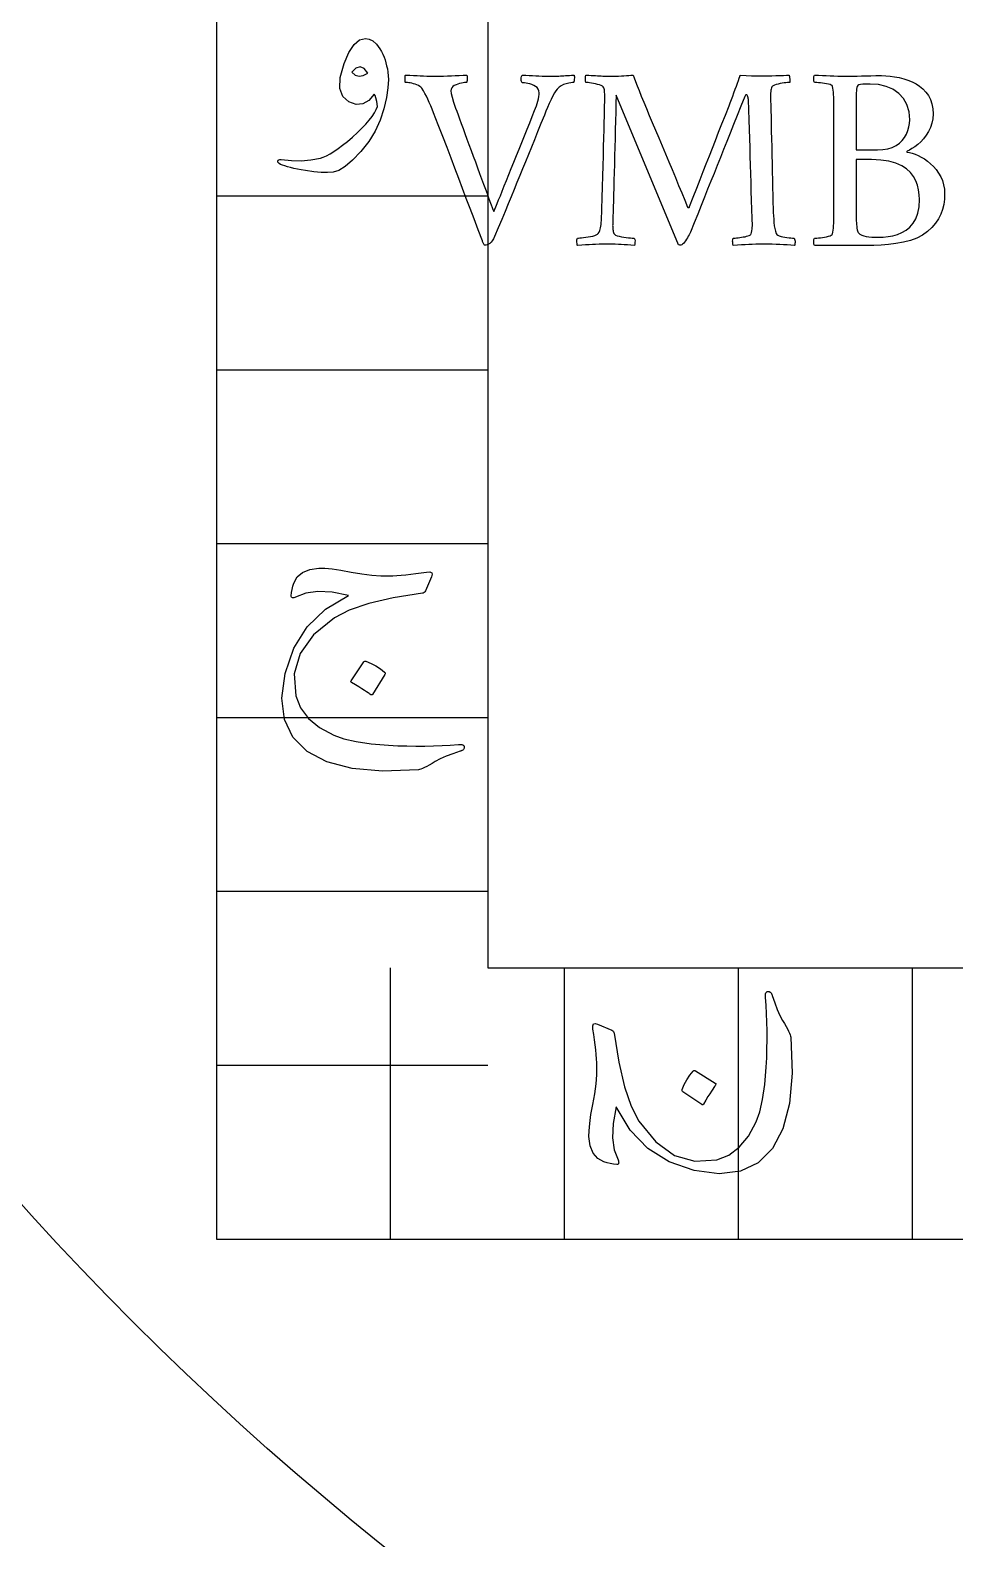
# Model space of a CAD drawing. Header units: millimetres. Extents: x -83 to 83, y -82 to 91.
# Drawn here: x -33.91 to -20.12, y -35.61 to -13.1 of the extents above; entities that cross this region are included whole.
import ezdxf

# ---------------------------------------------------------------- set-up
doc = ezdxf.new("R2010")
doc.units = ezdxf.units.MM
for name, color, linetype in [('CUT_OUTER', 1, 'Continuous'), ('ENGRAVE', 7, 'Continuous'), ('TEXT', 5, 'Continuous')]:
    doc.layers.add(name, color=color, linetype=linetype)

msp = doc.modelspace()

# ---------------------------------------------------------------- linework, layer by layer
at = {"layer": 'CUT_OUTER'}
msp.add_arc((0, 0), 82.5, 179.648438, 0, dxfattribs=at)
at = {"layer": 'ENGRAVE'}
for points in [[(-31.1355, 0), (-31.1355, -31.1355), (31.1355, -31.1355), (31.1355, 0)], [(-27.0879, 0), (-27.0879, -27.0879), (27.0879, -27.0879), (27.0879, 0)], [(-31.1355, -15.5677), (-27.0879, -15.5677)], [(-31.1355, -18.1624), (-27.0879, -18.1624)], [(-31.1355, -20.757), (-27.0879, -20.757)], [(-31.1355, -23.3516), (-27.0879, -23.3516)], [(-31.1355, -25.9462), (-27.0879, -25.9462)], [(-28.5409, -31.1355), (-28.5409, -27.0879)], [(-25.9462, -31.1355), (-25.9462, -27.0879)], [(-23.3516, -31.1355), (-23.3516, -27.0879)], [(-20.757, -31.1355), (-20.757, -27.0879)], [(-31.1355, -28.5409), (-27.0879, -28.5409)]]:
    msp.add_lwpolyline(points, dxfattribs=at)
for radius in [80.85, 80.85, 78.6844, 74.6625, 74.6625, 71.4862, 65.5875, 65.5875, 62.1225, 55.6875, 55.6875, 52.2225, 45.7875, 45.7875]:
    msp.add_circle((0, 0), radius, dxfattribs=at)
at = {"layer": 'TEXT'}
for points in [[(-29.2331, -13.5936), (-29.1616, -13.4276), (-29.0843, -13.3096), (-29.001, -13.2396), (-28.9119, -13.2175), (-28.8561, -13.2273), (-28.8022, -13.2567), (-28.7503, -13.3057), (-28.7004, -13.3742), (-28.6764, -13.4139), (-28.6554, -13.4545), (-28.6372, -13.4961), (-28.6221, -13.5387), (-28.6091, -13.5825), (-28.5976, -13.6278), (-28.5875, -13.6746), (-28.579, -13.7228), (-28.5709, -13.8303), (-28.578, -13.9569), (-28.6003, -14.1025), (-28.6377, -14.2673), (-28.6931, -14.4379), (-28.769, -14.6012), (-28.8654, -14.7572), (-28.9824, -14.9058), (-29.1051, -15.0353), (-29.2145, -15.13), (-29.3107, -15.19), (-29.3937, -15.2152), (-29.4784, -15.2196), (-29.5759, -15.2172), (-29.686, -15.2079), (-29.8089, -15.1917), (-29.8712, -15.1816), (-29.9289, -15.1707), (-29.9819, -15.159), (-30.0302, -15.1467), (-30.0742, -15.1341), (-30.114, -15.1217), (-30.1496, -15.1096), (-30.181, -15.0977), (-30.1997, -15.0874), (-30.2124, -15.0762), (-30.2192, -15.0639), (-30.2202, -15.0507), (-30.2141, -15.0375), (-30.2036, -15.0292), (-30.1886, -15.0257), (-30.1693, -15.0272), (-30.0182, -15.0419), (-29.8706, -15.0429), (-29.7264, -15.0301), (-29.5857, -15.0037), (-29.5422, -14.9902), (-29.4941, -14.9694), (-29.4413, -14.9413), (-29.3839, -14.9058), (-29.3219, -14.8629), (-29.2552, -14.8127), (-29.1838, -14.7552), (-29.1078, -14.6903), (-29.0334, -14.6233), (-28.9668, -14.5591), (-28.908, -14.4979), (-28.8571, -14.4396), (-28.8142, -14.3841), (-28.7797, -14.3309), (-28.7535, -14.2803), (-28.7357, -14.232), (-28.7459, -14.1591), (-28.7572, -14.1047), (-28.7694, -14.069), (-28.7827, -14.0519), (-28.8622, -14.1456), (-28.9521, -14.1958), (-29.0522, -14.2024), (-29.1626, -14.1654), (-29.2537, -14.0856), (-29.2958, -13.9637), (-29.2889, -13.7997), (-29.2331, -13.5936)], [(-28.8767, -13.7385), (-28.9344, -13.6685), (-28.9942, -13.6425), (-29.0559, -13.6606), (-29.1195, -13.7228), (-29.0676, -13.7649), (-29.0098, -13.7816), (-28.9462, -13.7728), (-28.8767, -13.7385)], [(-27.8751, -13.7816), (-27.8129, -13.7812), (-27.7517, -13.7801), (-27.6915, -13.7783), (-27.6323, -13.7757), (-27.5737, -13.7729), (-27.5157, -13.7703), (-27.4582, -13.768), (-27.4011, -13.7659), (-27.3978, -13.7756), (-27.3958, -13.7889), (-27.3949, -13.8059), (-27.3953, -13.8266), (-27.3969, -13.8466), (-27.3997, -13.8614), (-27.4037, -13.8711), (-27.409, -13.8756), (-27.4194, -13.8762), (-27.4349, -13.878), (-27.4556, -13.8811), (-27.4814, -13.8854), (-27.5095, -13.8913), (-27.5368, -13.8991), (-27.5633, -13.9089), (-27.5892, -13.9206), (-27.6114, -13.9352), (-27.6274, -13.9534), (-27.6369, -13.9753), (-27.6401, -14.0009), (-27.6357, -14.0406), (-27.6225, -14.0969), (-27.6004, -14.1699), (-27.5696, -14.2595), (-27.5526, -14.3061), (-27.5329, -14.3598), (-27.5105, -14.4207), (-27.4854, -14.4886), (-27.4583, -14.5619), (-27.43, -14.6389), (-27.4005, -14.7196), (-27.3698, -14.8039), (-27.3384, -14.8901), (-27.3066, -14.9763), (-27.2747, -15.0625), (-27.2425, -15.1486), (-27.2109, -15.2331), (-27.1808, -15.3141), (-27.1522, -15.3917), (-27.125, -15.4659), (-27.0998, -15.5351), (-27.077, -15.5976), (-27.0567, -15.6536), (-27.0388, -15.7029), (-27.024, -15.7436), (-27.0129, -15.7739), (-27.0054, -15.7936), (-27.0016, -15.8028), (-26.9955, -15.7894), (-26.985, -15.7651), (-26.97, -15.7297), (-26.9507, -15.6833), (-26.9278, -15.6279), (-26.9022, -15.5653), (-26.8739, -15.4957), (-26.843, -15.4189), (-26.8098, -15.3365), (-26.7749, -15.25), (-26.7383, -15.1593), (-26.7, -15.0644), (-26.6607, -14.9671), (-26.6212, -14.869), (-26.5814, -14.7703), (-26.5414, -14.6707), (-26.5018, -14.5723), (-26.4635, -14.4769), (-26.4264, -14.3843), (-26.3906, -14.2947), (-26.3773, -14.2609), (-26.3651, -14.2262), (-26.3538, -14.1904), (-26.3435, -14.1537), (-26.335, -14.118), (-26.3289, -14.0851), (-26.3252, -14.0553), (-26.324, -14.0284), (-26.3273, -13.999), (-26.3372, -13.9735), (-26.3537, -13.952), (-26.3768, -13.9343), (-26.4038, -13.9199), (-26.4317, -13.9079), (-26.4606, -13.8984), (-26.4904, -13.8913), (-26.5185, -13.8861), (-26.5418, -13.8824), (-26.5606, -13.8802), (-26.5747, -13.8795), (-26.5815, -13.8733), (-26.5864, -13.8624), (-26.5893, -13.8468), (-26.5903, -13.8266), (-26.5893, -13.8059), (-26.5864, -13.7889), (-26.5815, -13.7756), (-26.5747, -13.7659), (-26.5225, -13.768), (-26.4718, -13.7703), (-26.4226, -13.7729), (-26.3749, -13.7757), (-26.3271, -13.7783), (-26.2779, -13.7801), (-26.2273, -13.7812), (-26.1751, -13.7816), (-26.1324, -13.7815), (-26.0943, -13.7811), (-26.0609, -13.7805), (-26.0321, -13.7796), (-26.0058, -13.7785), (-25.9797, -13.7772), (-25.9539, -13.7756), (-25.9283, -13.7737), (-25.9014, -13.7718), (-25.8715, -13.7698), (-25.8387, -13.7679), (-25.803, -13.7659), (-25.7998, -13.7757), (-25.7981, -13.7894), (-25.7979, -13.807), (-25.7991, -13.8286), (-25.8013, -13.8491), (-25.804, -13.8638), (-25.8072, -13.8726), (-25.8108, -13.8756), (-25.8264, -13.8768), (-25.8495, -13.8805), (-25.8802, -13.8866), (-25.9185, -13.8952), (-25.9586, -13.9074), (-25.9944, -13.9245), (-26.0261, -13.9466), (-26.0537, -13.9735), (-26.0727, -13.9981), (-26.0943, -14.0328), (-26.1187, -14.0774), (-26.1457, -14.1322), (-26.1733, -14.1913), (-26.1991, -14.2492), (-26.2232, -14.3058), (-26.2456, -14.3613), (-26.2974, -14.4898), (-26.347, -14.613), (-26.3943, -14.7307), (-26.4395, -14.8431), (-26.4833, -14.9518), (-26.5267, -15.0585), (-26.5695, -15.1633), (-26.6119, -15.2661), (-26.6543, -15.369), (-26.6975, -15.4737), (-26.7415, -15.5805), (-26.7862, -15.6892), (-26.8327, -15.8018), (-26.8821, -15.9203), (-26.9345, -16.0447), (-26.9899, -16.1749), (-27.0059, -16.2092), (-27.0227, -16.2376), (-27.0402, -16.2601), (-27.0584, -16.2767), (-27.0771, -16.2887), (-27.0961, -16.2973), (-27.1153, -16.3024), (-27.1348, -16.3042), (-27.1404, -16.3026), (-27.1456, -16.2978), (-27.1502, -16.2898), (-27.1544, -16.2787), (-27.1583, -16.2668), (-27.1622, -16.2567), (-27.1661, -16.2482), (-27.17, -16.2415), (-27.2336, -16.0739), (-27.2949, -15.912), (-27.354, -15.7556), (-27.4109, -15.605), (-27.467, -15.4565), (-27.5236, -15.3068), (-27.5806, -15.1558), (-27.6381, -15.0037), (-27.6977, -14.847), (-27.761, -14.6825), (-27.828, -14.5101), (-27.8986, -14.33), (-27.92, -14.2746), (-27.9412, -14.2222), (-27.9621, -14.1728), (-27.9828, -14.1263), (-28.004, -14.0822), (-28.0264, -14.0401), (-28.05, -14), (-28.0749, -13.9618), (-28.0866, -13.9468), (-28.1023, -13.9334), (-28.1219, -13.9214), (-28.1454, -13.9108), (-28.1707, -13.9018), (-28.1958, -13.8942), (-28.2207, -13.8881), (-28.2453, -13.8834), (-28.2682, -13.88), (-28.2879, -13.8775), (-28.3044, -13.8761), (-28.3177, -13.8756), (-28.3195, -13.8723), (-28.3207, -13.8624), (-28.3214, -13.8458), (-28.3217, -13.8227), (-28.3214, -13.7993), (-28.3207, -13.7821), (-28.3195, -13.7709), (-28.3177, -13.7659), (-28.254, -13.768), (-28.1958, -13.7703), (-28.1433, -13.7729), (-28.0964, -13.7757), (-28.0495, -13.7783), (-27.997, -13.7801), (-27.9389, -13.7812), (-27.8751, -13.7816)], [(-25.2311, -13.7816), (-25.1836, -13.7812), (-25.1391, -13.7801), (-25.0974, -13.7783), (-25.0588, -13.7757), (-25.0223, -13.7729), (-24.9873, -13.7703), (-24.9537, -13.768), (-24.9217, -13.7659), (-24.9073, -13.8083), (-24.8879, -13.8609), (-24.8633, -13.9238), (-24.8335, -13.997), (-24.7997, -14.0789), (-24.763, -14.1679), (-24.7234, -14.264), (-24.6808, -14.3672), (-24.6358, -14.4755), (-24.5892, -14.587), (-24.5408, -14.7017), (-24.4908, -14.8196), (-24.4401, -14.9389), (-24.3899, -15.058), (-24.3402, -15.1769), (-24.291, -15.2955), (-24.243, -15.4119), (-24.197, -15.5242), (-24.1529, -15.6323), (-24.1108, -15.7362), (-24.1084, -15.7396), (-24.105, -15.7421), (-24.1005, -15.7435), (-24.0952, -15.744), (-24.0898, -15.743), (-24.0854, -15.7401), (-24.0819, -15.7352), (-24.0795, -15.7283), (-24.0242, -15.587), (-23.9718, -15.4527), (-23.9223, -15.3255), (-23.8758, -15.2054), (-23.8306, -15.0889), (-23.7852, -14.9724), (-23.7396, -14.8558), (-23.6937, -14.7393), (-23.6465, -14.6197), (-23.5972, -14.494), (-23.5457, -14.3622), (-23.4919, -14.2242), (-23.4741, -14.1782), (-23.4557, -14.1302), (-23.4369, -14.0803), (-23.4175, -14.0284), (-23.3987, -13.9772), (-23.3813, -13.9294), (-23.3654, -13.8851), (-23.3509, -13.8442), (-23.3389, -13.81), (-23.3304, -13.7855), (-23.3252, -13.7708), (-23.3235, -13.7659), (-23.2356, -13.771), (-23.156, -13.7747), (-23.0848, -13.7769), (-23.0219, -13.7777), (-22.9694, -13.7774), (-22.9137, -13.7767), (-22.8548, -13.7755), (-22.7927, -13.7737), (-22.7326, -13.7718), (-22.6796, -13.7698), (-22.6337, -13.7679), (-22.5949, -13.7659), (-22.593, -13.7725), (-22.591, -13.7845), (-22.5891, -13.8019), (-22.5871, -13.8247), (-22.5854, -13.8469), (-22.5842, -13.8629), (-22.5834, -13.8724), (-22.5832, -13.8756), (-22.599, -13.8761), (-22.6189, -13.8775), (-22.643, -13.88), (-22.6713, -13.8834), (-22.7013, -13.8878), (-22.7306, -13.8932), (-22.7591, -13.8996), (-22.7869, -13.9069), (-22.8116, -13.915), (-22.8309, -13.9236), (-22.8449, -13.9326), (-22.8535, -13.9422), (-22.8588, -13.9569), (-22.8632, -13.9735), (-22.8667, -13.9921), (-22.8691, -14.0127), (-22.8708, -14.0337), (-22.8721, -14.0538), (-22.8728, -14.0729), (-22.873, -14.091), (-22.8711, -14.1464), (-22.8691, -14.2144), (-22.8672, -14.2952), (-22.8652, -14.3887), (-22.8631, -14.4917), (-22.8608, -14.6007), (-22.8582, -14.7159), (-22.8554, -14.8372), (-22.8525, -14.9612), (-22.8495, -15.0845), (-22.8466, -15.207), (-22.8437, -15.3288), (-22.8408, -15.4468), (-22.8383, -15.558), (-22.836, -15.6622), (-22.8339, -15.7597), (-22.8317, -15.8138), (-22.829, -15.8664), (-22.8258, -15.9176), (-22.8221, -15.9673), (-22.817, -16.0143), (-22.8094, -16.0574), (-22.7994, -16.0966), (-22.7869, -16.1318), (-22.7781, -16.1447), (-22.7634, -16.1558), (-22.7428, -16.1652), (-22.7164, -16.1729), (-22.6869, -16.1793), (-22.6571, -16.1847), (-22.6271, -16.1891), (-22.5969, -16.1925), (-22.5693, -16.1951), (-22.5474, -16.1969), (-22.5312, -16.198), (-22.5205, -16.1984), (-22.5138, -16.2127), (-22.5092, -16.2283), (-22.5069, -16.245), (-22.5068, -16.263), (-22.5079, -16.2798), (-22.5092, -16.2929), (-22.5108, -16.3023), (-22.5127, -16.3081), (-22.5691, -16.3043), (-22.6248, -16.3007), (-22.6798, -16.2974), (-22.734, -16.2944), (-22.7889, -16.2918), (-22.8461, -16.29), (-22.9055, -16.2889), (-22.9671, -16.2885), (-23.0314, -16.2889), (-23.0914, -16.29), (-23.147, -16.2918), (-23.1982, -16.2944), (-23.2493, -16.2974), (-23.3049, -16.3007), (-23.3649, -16.3043), (-23.4293, -16.3081), (-23.4312, -16.3022), (-23.4332, -16.2924), (-23.4351, -16.2787), (-23.4371, -16.2611), (-23.4381, -16.2425), (-23.4371, -16.2258), (-23.4342, -16.2111), (-23.4293, -16.1984), (-23.4158, -16.198), (-23.3989, -16.1969), (-23.3786, -16.1951), (-23.3548, -16.1925), (-23.3294, -16.1893), (-23.3039, -16.1857), (-23.2785, -16.1815), (-23.253, -16.1769), (-23.2292, -16.1718), (-23.2089, -16.1666), (-23.192, -16.1611), (-23.1786, -16.1553), (-23.1695, -16.1467), (-23.1619, -16.1328), (-23.1558, -16.1134), (-23.1512, -16.0887), (-23.1477, -16.0623), (-23.1453, -16.0378), (-23.1438, -16.0153), (-23.1433, -15.9947), (-23.1436, -15.9716), (-23.1443, -15.9453), (-23.1455, -15.9158), (-23.1472, -15.8831), (-23.1489, -15.8504), (-23.1502, -15.8209), (-23.1509, -15.7946), (-23.1512, -15.7714), (-23.1551, -15.6337), (-23.159, -15.4987), (-23.1629, -15.3664), (-23.1668, -15.2368), (-23.1707, -15.1077), (-23.1747, -14.9773), (-23.1786, -14.8453), (-23.1825, -14.7119), (-23.1867, -14.5751), (-23.1913, -14.4333), (-23.1964, -14.2863), (-23.2021, -14.1341), (-23.2026, -14.127), (-23.204, -14.1175), (-23.2065, -14.1055), (-23.2099, -14.091), (-23.2146, -14.0773), (-23.2207, -14.0675), (-23.2283, -14.0616), (-23.2373, -14.0597), (-23.2415, -14.0614), (-23.2461, -14.0665), (-23.2513, -14.0751), (-23.2569, -14.0871), (-23.3146, -14.2313), (-23.37, -14.3701), (-23.4233, -14.5035), (-23.4743, -14.6316), (-23.5239, -14.7558), (-23.5727, -14.8779), (-23.6208, -14.9977), (-23.6682, -15.1153), (-23.7153, -15.2324), (-23.7627, -15.3504), (-23.8103, -15.4693), (-23.8582, -15.5893), (-23.907, -15.7121), (-23.9576, -15.8395), (-24.0098, -15.9716), (-24.0638, -16.1083), (-24.069, -16.1181), (-24.0766, -16.1318), (-24.0866, -16.1494), (-24.0991, -16.171), (-24.1129, -16.1941), (-24.127, -16.2165), (-24.1413, -16.2382), (-24.1559, -16.2591), (-24.1702, -16.2773), (-24.1838, -16.2909), (-24.1966, -16.2999), (-24.2088, -16.3042), (-24.2134, -16.3054), (-24.2195, -16.3051), (-24.2271, -16.3034), (-24.2362, -16.3002), (-24.2381, -16.2985), (-24.2401, -16.2973), (-24.2421, -16.2966), (-24.244, -16.2963), (-25.1763, -14.0636), (-25.1785, -14.1899), (-25.1812, -14.3182), (-25.1843, -14.4485), (-25.188, -14.5807), (-25.1918, -14.7129), (-25.1954, -14.8431), (-25.1987, -14.9714), (-25.2017, -15.0977), (-25.2047, -15.22), (-25.2076, -15.3362), (-25.2105, -15.4462), (-25.2135, -15.5501), (-25.2163, -15.6461), (-25.2189, -15.7323), (-25.2212, -15.8086), (-25.2233, -15.8752), (-25.225, -15.93), (-25.2262, -15.9707), (-25.2269, -15.9975), (-25.2272, -16.0104), (-25.2269, -16.0245), (-25.2262, -16.0393), (-25.225, -16.0548), (-25.2233, -16.0711), (-25.2211, -16.0871), (-25.2184, -16.1019), (-25.2152, -16.1155), (-25.2115, -16.1279), (-25.2021, -16.1409), (-25.1856, -16.1524), (-25.1619, -16.1624), (-25.1312, -16.171), (-25.0968, -16.1782), (-25.0622, -16.1842), (-25.0273, -16.189), (-24.9922, -16.1925), (-24.9603, -16.1951), (-24.9354, -16.1969), (-24.9173, -16.198), (-24.906, -16.1984), (-24.8994, -16.2079), (-24.8952, -16.2209), (-24.8935, -16.2373), (-24.8942, -16.2572), (-24.8962, -16.2765), (-24.8982, -16.2914), (-24.9001, -16.302), (-24.9021, -16.3081), (-24.9569, -16.3043), (-25.0078, -16.3007), (-25.0548, -16.2974), (-25.0979, -16.2944), (-25.1417, -16.2918), (-25.191, -16.29), (-25.2455, -16.2889), (-25.3055, -16.2885), (-25.3694, -16.2889), (-25.4279, -16.29), (-25.4811, -16.2918), (-25.5288, -16.2944), (-25.5765, -16.2974), (-25.6297, -16.3007), (-25.6882, -16.3043), (-25.7521, -16.3081), (-25.754, -16.3022), (-25.756, -16.2924), (-25.7579, -16.2787), (-25.7599, -16.2611), (-25.7609, -16.2425), (-25.7599, -16.2258), (-25.757, -16.2111), (-25.7521, -16.1984), (-25.7375, -16.1979), (-25.7173, -16.1964), (-25.6915, -16.194), (-25.66, -16.1906), (-25.6259, -16.1862), (-25.592, -16.1808), (-25.5583, -16.1744), (-25.5249, -16.1671), (-25.4948, -16.1587), (-25.471, -16.1494), (-25.4536, -16.1391), (-25.4426, -16.1279), (-25.4301, -16.1079), (-25.4201, -16.0872), (-25.4125, -16.0658), (-25.4074, -16.0437), (-25.4037, -16.02), (-25.4005, -15.9942), (-25.3978, -15.9662), (-25.3956, -15.936), (-25.3899, -15.7653), (-25.3844, -15.5981), (-25.3791, -15.4343), (-25.3741, -15.274), (-25.3694, -15.1194), (-25.3653, -14.9728), (-25.3616, -14.8344), (-25.3584, -14.704), (-25.3556, -14.5836), (-25.353, -14.4749), (-25.3507, -14.3779), (-25.3486, -14.2928), (-25.3469, -14.2216), (-25.3457, -14.1669), (-25.3449, -14.1286), (-25.3447, -14.1067), (-25.3448, -14.0854), (-25.3452, -14.0646), (-25.3458, -14.0443), (-25.3467, -14.0244), (-25.3482, -14.0053), (-25.3511, -13.9872), (-25.3551, -13.9701), (-25.3604, -13.9539), (-25.3673, -13.9425), (-25.3804, -13.9319), (-25.3997, -13.922), (-25.425, -13.9128), (-25.4536, -13.9045), (-25.4828, -13.8971), (-25.5124, -13.8908), (-25.5425, -13.8854), (-25.5705, -13.8811), (-25.5939, -13.878), (-25.6126, -13.8762), (-25.6267, -13.8756), (-25.6284, -13.8723), (-25.6297, -13.8624), (-25.6304, -13.8458), (-25.6306, -13.8227), (-25.6304, -13.7993), (-25.6297, -13.7821), (-25.6284, -13.7709), (-25.6267, -13.7659), (-25.5839, -13.7679), (-25.5454, -13.7698), (-25.5114, -13.7718), (-25.4818, -13.7737), (-25.4544, -13.7756), (-25.427, -13.7772), (-25.3995, -13.7785), (-25.3721, -13.7796), (-25.3427, -13.7805), (-25.3094, -13.7811), (-25.2722, -13.7815), (-25.2311, -13.7816)], [(-21.22, -13.7737), (-21.1549, -13.7756), (-21.0888, -13.7811), (-21.0217, -13.7903), (-20.9537, -13.8031), (-20.8866, -13.82), (-20.8225, -13.8413), (-20.7613, -13.867), (-20.703, -13.8971), (-20.6489, -13.9323), (-20.6002, -13.973), (-20.5568, -14.0194), (-20.5189, -14.0714), (-20.4881, -14.1297), (-20.466, -14.1948), (-20.4528, -14.2668), (-20.4484, -14.3456), (-20.4527, -14.4164), (-20.4655, -14.4837), (-20.4869, -14.5476), (-20.5169, -14.6081), (-20.5527, -14.6641), (-20.5914, -14.7148), (-20.633, -14.7601), (-20.6775, -14.8), (-20.722, -14.8343), (-20.7632, -14.8627), (-20.8013, -14.8852), (-20.8362, -14.9019), (-20.8406, -14.9058), (-20.8421, -14.9097), (-20.8406, -14.9136), (-20.8362, -14.9175), (-20.7995, -14.9219), (-20.7598, -14.9312), (-20.7172, -14.9454), (-20.6717, -14.9645), (-20.6248, -14.9884), (-20.5781, -15.0169), (-20.5317, -15.0501), (-20.4856, -15.0879), (-20.4417, -15.1301), (-20.4019, -15.1765), (-20.3663, -15.2271), (-20.3348, -15.2818), (-20.3091, -15.3403), (-20.2907, -15.4023), (-20.2797, -15.4676), (-20.276, -15.5364), (-20.2796, -15.6172), (-20.2902, -15.6951), (-20.308, -15.77), (-20.3328, -15.8419), (-20.3665, -15.911), (-20.4107, -15.9771), (-20.4654, -16.0402), (-20.5306, -16.1005), (-20.6046, -16.153), (-20.6893, -16.1969), (-20.7848, -16.2323), (-20.891, -16.2591), (-21.0024, -16.2791), (-21.1133, -16.2939), (-21.2237, -16.3035), (-21.3336, -16.3081), (-22.215, -16.3081), (-22.2217, -16.2988), (-22.2262, -16.2865), (-22.2286, -16.2713), (-22.2287, -16.2532), (-22.2271, -16.2351), (-22.2243, -16.2199), (-22.2202, -16.2077), (-22.215, -16.1984), (-22.2008, -16.198), (-22.1817, -16.1969), (-22.1577, -16.1951), (-22.1288, -16.1925), (-22.0978, -16.189), (-22.0676, -16.1842), (-22.0381, -16.1782), (-22.0093, -16.171), (-21.9842, -16.1629), (-21.9658, -16.1543), (-21.9539, -16.1453), (-21.9486, -16.1357), (-21.9416, -16.1105), (-21.9364, -16.0819), (-21.9328, -16.0498), (-21.931, -16.0143), (-21.9301, -15.9763), (-21.9295, -15.9369), (-21.9292, -15.896), (-21.929, -15.8537), (-21.929, -14.2203), (-21.9292, -14.1778), (-21.9295, -14.1366), (-21.9301, -14.0965), (-21.931, -14.0577), (-21.9328, -14.0214), (-21.9364, -13.9887), (-21.9416, -13.9597), (-21.9486, -13.9343), (-21.9539, -13.9233), (-21.9658, -13.9138), (-21.9842, -13.9057), (-22.0093, -13.8991), (-22.0381, -13.8936), (-22.0676, -13.8888), (-22.0978, -13.8848), (-22.1288, -13.8815), (-22.1577, -13.8789), (-22.1817, -13.8771), (-22.2008, -13.876), (-22.215, -13.8756), (-22.2202, -13.8663), (-22.2243, -13.854), (-22.2271, -13.8389), (-22.2287, -13.8207), (-22.2286, -13.8026), (-22.2262, -13.7875), (-22.2217, -13.7752), (-22.215, -13.7659), (-22.1565, -13.768), (-22.0984, -13.7703), (-22.0409, -13.7729), (-21.9839, -13.7757), (-21.9273, -13.7783), (-21.8713, -13.7801), (-21.8157, -13.7812), (-21.7606, -13.7816), (-21.7028, -13.7813), (-21.6431, -13.7806), (-21.5814, -13.7794), (-21.5177, -13.7777), (-21.4507, -13.7759), (-21.3787, -13.7747), (-21.3018, -13.774), (-21.22, -13.7737)], [(-21.5961, -14.8823), (-21.2788, -14.8823), (-21.1968, -14.8781), (-21.1231, -14.8656), (-21.0577, -14.8448), (-21.0007, -14.8157), (-20.9514, -14.7801), (-20.9091, -14.7398), (-20.874, -14.6949), (-20.846, -14.6453), (-20.8245, -14.593), (-20.8092, -14.54), (-20.8001, -14.4863), (-20.797, -14.4318), (-20.8072, -14.3117), (-20.8376, -14.2061), (-20.8884, -14.1149), (-20.9596, -14.0381), (-21.0473, -13.9773), (-21.1481, -13.9339), (-21.2618, -13.9078), (-21.3885, -13.8991), (-21.4084, -13.8993), (-21.433, -13.9001), (-21.4623, -13.9013), (-21.4962, -13.903), (-21.5286, -13.9064), (-21.5535, -13.9128), (-21.5707, -13.9221), (-21.5804, -13.9343), (-21.5857, -13.9522), (-21.5897, -13.9745), (-21.5925, -14.0012), (-21.5941, -14.0323), (-21.595, -14.0661), (-21.5956, -14.1008), (-21.596, -14.1366), (-21.5961, -14.1733), (-21.5961, -14.1809), (-21.5961, -14.188), (-21.5961, -14.1946), (-21.5961, -14.2007), (-21.5961, -14.2066), (-21.5961, -14.2125), (-21.5961, -14.2183), (-21.5961, -14.2242)], [(-21.5961, -15.0272), (-21.5961, -15.8576), (-21.596, -15.8732), (-21.5956, -15.8924), (-21.595, -15.9153), (-21.5941, -15.9418), (-21.5928, -15.9699), (-21.5907, -15.9972), (-21.5879, -16.0237), (-21.5843, -16.0495), (-21.5802, -16.0728), (-21.5755, -16.0917), (-21.5704, -16.1061), (-21.5647, -16.1161), (-21.5411, -16.1374), (-21.5133, -16.1543), (-21.4814, -16.1668), (-21.4453, -16.1749), (-21.4053, -16.18), (-21.3616, -16.1837), (-21.3142, -16.1859), (-21.2631, -16.1866), (-21.191, -16.184), (-21.1197, -16.1759), (-21.049, -16.1624), (-20.9792, -16.1436), (-20.9124, -16.117), (-20.8514, -16.0804), (-20.7959, -16.0338), (-20.7461, -15.9771), (-20.705, -15.9087), (-20.6756, -15.8268), (-20.658, -15.7314), (-20.6521, -15.6226), (-20.6555, -15.5507), (-20.6658, -15.4801), (-20.6829, -15.4107), (-20.7069, -15.3425), (-20.7406, -15.2778), (-20.7867, -15.2186), (-20.8454, -15.1652), (-20.9165, -15.1173), (-21.0025, -15.0779), (-21.106, -15.0497), (-21.2268, -15.0328), (-21.365, -15.0272)], [(-27.9268, -21.2521), (-28.0208, -21.4636), (-28.0294, -21.4776), (-28.0394, -21.4881), (-28.0509, -21.4952), (-28.0639, -21.4989), (-28.4984, -21.5674), (-28.862, -21.6516), (-29.1545, -21.7515), (-29.3761, -21.8671), (-29.6868, -22.1204), (-29.8863, -22.3988), (-29.9747, -22.7021), (-29.9519, -23.0304), (-29.8829, -23.2082), (-29.7658, -23.3653), (-29.6008, -23.5019), (-29.3878, -23.618), (-29.2383, -23.6699), (-29.052, -23.712), (-28.8289, -23.7443), (-28.5692, -23.7668), (-28.4311, -23.7734), (-28.295, -23.7776), (-28.1608, -23.7793), (-28.0286, -23.7786), (-27.8989, -23.7756), (-27.7721, -23.7707), (-27.6482, -23.7639), (-27.5272, -23.7551), (-27.4988, -23.7531), (-27.4763, -23.7551), (-27.4597, -23.761), (-27.4489, -23.7707), (-27.443, -23.7827), (-27.4411, -23.7952), (-27.443, -23.8082), (-27.4489, -23.8217), (-27.4532, -23.8289), (-27.4582, -23.8349), (-27.464, -23.8397), (-27.4704, -23.8432), (-27.4774, -23.8463), (-27.4846, -23.8496), (-27.4921, -23.8531), (-27.4998, -23.8569), (-27.6127, -23.8929), (-27.7123, -23.9304), (-27.7987, -23.9693), (-27.8719, -24.0097), (-27.9188, -24.0388), (-27.9615, -24.0635), (-28.0001, -24.0839), (-28.0345, -24.0998), (-28.0642, -24.112), (-28.0889, -24.1213), (-28.1083, -24.1277), (-28.1226, -24.1311), (-28.6583, -24.1509), (-29.1137, -24.1125), (-29.4887, -24.0158), (-29.7835, -23.8608), (-29.9965, -23.6483), (-30.1223, -23.383), (-30.161, -23.0647), (-30.1125, -22.6936), (-29.9842, -22.3197), (-29.7835, -22.0012), (-29.5103, -21.738), (-29.1646, -21.5302), (-29.4094, -21.4834), (-29.6229, -21.4724), (-29.805, -21.4971), (-29.9558, -21.5576), (-29.969, -21.5625), (-29.9813, -21.5655), (-29.9925, -21.5664), (-30.0028, -21.5655), (-30.0114, -21.5623), (-30.0175, -21.5566), (-30.0212, -21.5486), (-30.0224, -21.538), (-30.017, -21.4893), (-30.0087, -21.4411), (-29.9974, -21.3933), (-29.9832, -21.3461), (-29.9333, -21.2543), (-29.854, -21.1865), (-29.7453, -21.1427), (-29.6072, -21.1228), (-29.5198, -21.1236), (-29.4104, -21.1336), (-29.2789, -21.1529), (-29.1254, -21.1816), (-28.967, -21.2102), (-28.8209, -21.2296), (-28.6869, -21.2396), (-28.5653, -21.2403), (-28.5068, -21.2378), (-28.4448, -21.234), (-28.3794, -21.229), (-28.3107, -21.2227), (-28.2384, -21.215), (-28.1628, -21.2056), (-28.0837, -21.1944), (-28.0012, -21.1816), (-27.954, -21.1801), (-27.9258, -21.1914), (-27.9167, -21.2154), (-27.9268, -21.2521)], [(-28.9374, -22.5212), (-28.9325, -22.5163), (-28.9256, -22.5134), (-28.9168, -22.5124), (-28.906, -22.5134), (-28.8299, -22.5442), (-28.7582, -22.5819), (-28.6909, -22.6265), (-28.6279, -22.6779), (-28.6218, -22.6857), (-28.6191, -22.6936), (-28.6199, -22.7014), (-28.624, -22.7092), (-28.8081, -23.0069), (-28.815, -23.014), (-28.8238, -23.0157), (-28.8346, -23.0121), (-28.8473, -23.003), (-28.8583, -22.9952), (-28.8757, -22.9834), (-28.8994, -22.9678), (-28.9295, -22.9482), (-28.9665, -22.9247), (-29.0108, -22.8972), (-29.0625, -22.8659), (-29.1215, -22.8307), (-29.1293, -22.8248), (-29.1332, -22.8189), (-29.1332, -22.813), (-29.1293, -22.8072)], [(-25.4512, -27.9268), (-25.2396, -28.0208), (-25.2257, -28.0294), (-25.2152, -28.0394), (-25.2081, -28.0509), (-25.2044, -28.0639), (-25.1358, -28.4984), (-25.0516, -28.862), (-24.9517, -29.1545), (-24.8362, -29.3761), (-24.5828, -29.6868), (-24.3044, -29.8863), (-24.0011, -29.9747), (-23.6728, -29.9519), (-23.4951, -29.8829), (-23.3379, -29.7658), (-23.2013, -29.6008), (-23.0853, -29.3878), (-23.0334, -29.2383), (-22.9913, -29.052), (-22.9589, -28.8289), (-22.9364, -28.5692), (-22.9298, -28.4311), (-22.9256, -28.295), (-22.9239, -28.1608), (-22.9247, -28.0286), (-22.9276, -27.8989), (-22.9325, -27.7721), (-22.9394, -27.6482), (-22.9482, -27.5272), (-22.9501, -27.4988), (-22.9482, -27.4763), (-22.9423, -27.4597), (-22.9325, -27.4489), (-22.9205, -27.443), (-22.908, -27.4411), (-22.895, -27.443), (-22.8816, -27.4489), (-22.8744, -27.4532), (-22.8684, -27.4582), (-22.8636, -27.464), (-22.86, -27.4704), (-22.857, -27.4774), (-22.8537, -27.4846), (-22.8501, -27.4921), (-22.8463, -27.4998), (-22.8103, -27.6127), (-22.7729, -27.7123), (-22.734, -27.7987), (-22.6936, -27.8719), (-22.6644, -27.9188), (-22.6397, -27.9615), (-22.6194, -28.0001), (-22.6035, -28.0345), (-22.5912, -28.0642), (-22.5819, -28.0889), (-22.5756, -28.1083), (-22.5721, -28.1226), (-22.5523, -28.6583), (-22.5907, -29.1137), (-22.6874, -29.4887), (-22.8424, -29.7835), (-23.0549, -29.9965), (-23.3203, -30.1223), (-23.6385, -30.161), (-24.0097, -30.1125), (-24.3835, -29.9842), (-24.702, -29.7835), (-24.9652, -29.5103), (-25.1731, -29.1646), (-25.2198, -29.4094), (-25.2308, -29.6229), (-25.2061, -29.805), (-25.1456, -29.9558), (-25.1407, -29.969), (-25.1378, -29.9813), (-25.1368, -29.9925), (-25.1378, -30.0028), (-25.141, -30.0114), (-25.1466, -30.0175), (-25.1547, -30.0212), (-25.1652, -30.0224), (-25.2139, -30.017), (-25.2622, -30.0087), (-25.3099, -29.9974), (-25.3572, -29.9832), (-25.449, -29.9333), (-25.5168, -29.854), (-25.5606, -29.7453), (-25.5804, -29.6072), (-25.5797, -29.5198), (-25.5697, -29.4104), (-25.5503, -29.2789), (-25.5217, -29.1254), (-25.493, -28.967), (-25.4737, -28.8209), (-25.4636, -28.6869), (-25.4629, -28.5653), (-25.4655, -28.5068), (-25.4693, -28.4448), (-25.4743, -28.3794), (-25.4805, -28.3107), (-25.4883, -28.2384), (-25.4977, -28.1628), (-25.5088, -28.0837), (-25.5217, -28.0012), (-25.5231, -27.954), (-25.5119, -27.9258), (-25.4879, -27.9167), (-25.4512, -27.9268)], [(-24.182, -28.9374), (-24.1869, -28.9325), (-24.1899, -28.9256), (-24.1909, -28.9168), (-24.1899, -28.906), (-24.159, -28.8299), (-24.1213, -28.7582), (-24.0768, -28.6909), (-24.0254, -28.6279), (-24.0175, -28.6218), (-24.0097, -28.6191), (-24.0019, -28.6199), (-23.994, -28.624), (-23.6963, -28.8081), (-23.6892, -28.815), (-23.6875, -28.8238), (-23.6912, -28.8346), (-23.7002, -28.8473), (-23.7081, -28.8583), (-23.7198, -28.8757), (-23.7355, -28.8994), (-23.7551, -28.9295), (-23.7786, -28.9665), (-23.806, -29.0108), (-23.8373, -29.0625), (-23.8726, -29.1215), (-23.8785, -29.1293), (-23.8843, -29.1332), (-23.8902, -29.1332), (-23.8961, -29.1293)]]:
    msp.add_lwpolyline(points, close=True, dxfattribs=at)

doc.saveas('drawing.dxf')
